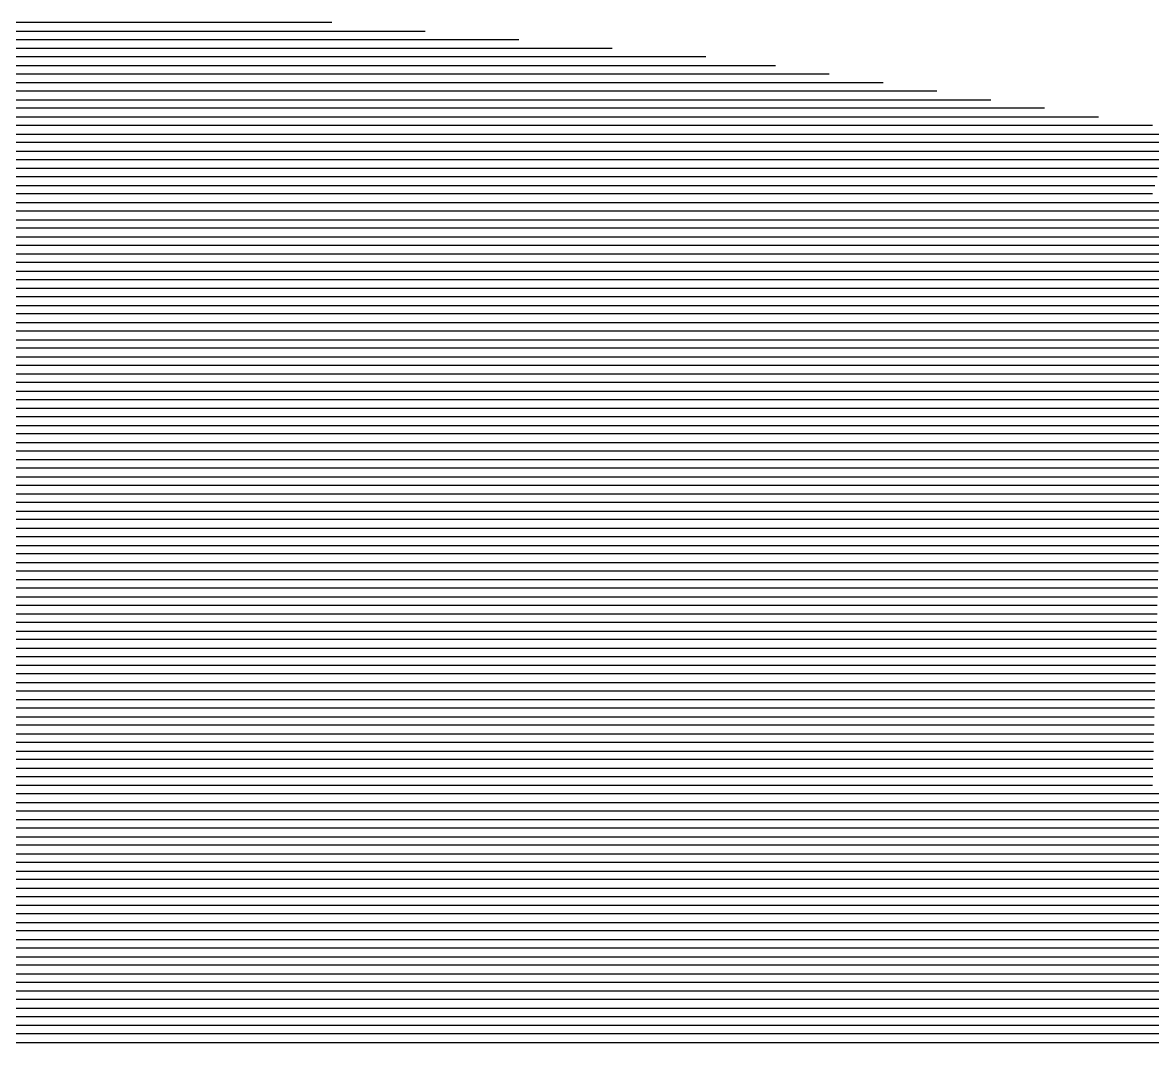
# Model space of a CAD drawing. Header units: metres. Extents: x -6.9 to 6.9, y -7 to 7.
# Drawn here: x 0 to 1.319, y 5.796 to 6.986 of the extents above; entities that cross this region are included whole.
import ezdxf

# ---------------------------------------------------------------- set-up
doc = ezdxf.new("R2010")
doc.units = ezdxf.units.M

msp = doc.modelspace()

# ---------------------------------------------------------------- linework, layer by layer
for p, q in [((0.34851, 6.986469, -0.284941), (-0.125751, 6.986469, -0.337445)), ((0.348753, 6.986469, -0.284914), (0.34851, 6.986469, -0.284941)), ((0.360657, 6.986469, -0.283574), (0.348753, 6.986469, -0.284914)), ((-0.125487, 6.976469, -0.337101), (0.34639, 6.976469, -0.284861)), ((0.34427, 6.966469, -0.284781), (-0.125223, 6.966469, -0.336757)), ((0.348956, 6.966469, -0.284253), (0.34427, 6.966469, -0.284781)), ((0.34639, 6.976469, -0.284861), (0.348854, 6.976469, -0.284584)), ((0.348854, 6.976469, -0.284584), (0.469816, 6.976469, -0.270971)), ((0.578974, 6.966469, -0.258367), (0.348956, 6.966469, -0.284253)), ((-0.124959, 6.956469, -0.336413), (0.34215, 6.956469, -0.284701)), ((0.34215, 6.956469, -0.284701), (0.349058, 6.956469, -0.283923)), ((0.349058, 6.956469, -0.283923), (0.688133, 6.956469, -0.245764)), ((0.34003, 6.946469, -0.284621), (-0.124695, 6.946469, -0.336069)), ((0.34916, 6.946469, -0.283593), (0.34003, 6.946469, -0.284621)), ((0.797291, 6.946469, -0.233161), (0.34916, 6.946469, -0.283593)), ((-0.12443, 6.936469, -0.335724), (0.33791, 6.936469, -0.284541)), ((0.33579, 6.926469, -0.284461), (-0.124166, 6.926469, -0.33538)), ((0.349363, 6.926469, -0.282933), (0.33579, 6.926469, -0.284461)), ((0.33791, 6.936469, -0.284541), (0.349261, 6.936469, -0.283263)), ((0.349261, 6.936469, -0.283263), (0.839151, 6.936469, -0.228131)), ((0.836747, 6.926469, -0.228083), (0.349363, 6.926469, -0.282933)), ((0.840466, 6.926469, -0.227658), (0.836747, 6.926469, -0.228083)), ((0.839151, 6.936469, -0.228131), (0.84055, 6.936469, -0.227971)), ((0.941392, 6.926469, -0.216109), (0.840466, 6.926469, -0.227658)), ((0.84055, 6.936469, -0.227971), (0.878525, 6.936469, -0.223626)), ((-0.123902, 6.916469, -0.335036), (0.33367, 6.916469, -0.28438)), ((0.33367, 6.916469, -0.28438), (0.349465, 6.916469, -0.282603)), ((0.349465, 6.916469, -0.282603), (0.834344, 6.916469, -0.228035)), ((0.834344, 6.916469, -0.228035), (0.840382, 6.916469, -0.227345)), ((0.840382, 6.916469, -0.227345), (1.004259, 6.916469, -0.208592)), ((0.33155, 6.906469, -0.2843), (-0.123638, 6.906469, -0.334692)), ((0.349567, 6.906469, -0.282273), (0.33155, 6.906469, -0.2843)), ((0.83194, 6.906469, -0.227987), (0.349567, 6.906469, -0.282273)), ((0.840299, 6.906469, -0.227032), (0.83194, 6.906469, -0.227987)), ((1.067126, 6.906469, -0.201075), (0.840299, 6.906469, -0.227032)), ((-0.123374, 6.896469, -0.334348), (0.32943, 6.896469, -0.28422)), ((0.32731, 6.886469, -0.28414), (-0.123109, 6.886469, -0.334004)), ((0.34977, 6.886469, -0.281612), (0.32731, 6.886469, -0.28414)), ((0.32943, 6.896469, -0.28422), (0.349669, 6.896469, -0.281943)), ((0.349669, 6.896469, -0.281943), (0.829537, 6.896469, -0.227939)), ((0.827133, 6.886469, -0.22789), (0.34977, 6.886469, -0.281612)), ((0.840131, 6.886469, -0.226405), (0.827133, 6.886469, -0.22789)), ((0.829537, 6.896469, -0.227939), (0.840215, 6.896469, -0.226718)), ((1.19286, 6.886469, -0.186042), (0.840131, 6.886469, -0.226405)), ((0.840215, 6.896469, -0.226718), (1.129993, 6.896469, -0.193559)), ((-0.122845, 6.876469, -0.33366), (0.32519, 6.876469, -0.28406)), ((0.32519, 6.876469, -0.28406), (0.349872, 6.876469, -0.281282)), ((0.349872, 6.876469, -0.281282), (0.82473, 6.876469, -0.227842)), ((0.82473, 6.876469, -0.227842), (0.840047, 6.876469, -0.226092)), ((0.840047, 6.876469, -0.226092), (1.255727, 6.876469, -0.178525)), ((0.32307, 6.866469, -0.28398), (-0.122581, 6.866469, -0.333316)), ((0.349974, 6.866469, -0.280952), (0.32307, 6.866469, -0.28398)), ((0.822326, 6.866469, -0.227794), (0.349974, 6.866469, -0.280952)), ((0.839963, 6.866469, -0.225779), (0.822326, 6.866469, -0.227794)), ((1.318594, 6.866469, -0.171008), (0.839963, 6.866469, -0.225779)), ((-0.122317, 6.856469, -0.332972), (0.32095, 6.856469, -0.2839)), ((0.31883, 6.846469, -0.28382), (-0.122053, 6.846469, -0.332628)), ((0.350177, 6.846469, -0.280292), (0.31883, 6.846469, -0.28382)), ((0.32095, 6.856469, -0.2839), (0.350076, 6.856469, -0.280622)), ((0.350076, 6.856469, -0.280622), (0.819922, 6.856469, -0.227746)), ((0.817519, 6.846469, -0.227698), (0.350177, 6.846469, -0.280292)), ((0.839795, 6.846469, -0.225152), (0.817519, 6.846469, -0.227698)), ((0.819922, 6.856469, -0.227746), (0.839879, 6.856469, -0.225465)), ((1.334786, 6.846469, -0.168509), (0.839795, 6.846469, -0.225152)), ((0.839879, 6.856469, -0.225465), (1.337445, 6.856469, -0.168528)), ((-0.121788, 6.836469, -0.332284), (0.31671, 6.836469, -0.28374)), ((0.31671, 6.836469, -0.28374), (0.350279, 6.836469, -0.279962)), ((0.350279, 6.836469, -0.279962), (0.815115, 6.836469, -0.22765)), ((0.815115, 6.836469, -0.22765), (0.839711, 6.836469, -0.224839)), ((0.839711, 6.836469, -0.224839), (1.332127, 6.836469, -0.168491)), ((0.31459, 6.826469, -0.28366), (-0.121524, 6.826469, -0.33194)), ((0.350381, 6.826469, -0.279632), (0.31459, 6.826469, -0.28366)), ((0.812712, 6.826469, -0.227601), (0.350381, 6.826469, -0.279632)), ((0.839627, 6.826469, -0.224526), (0.812712, 6.826469, -0.227601)), ((1.329468, 6.826469, -0.168472), (0.839627, 6.826469, -0.224526)), ((-0.12126, 6.816469, -0.331596), (0.31247, 6.816469, -0.28358)), ((0.31035, 6.806469, -0.283499), (-0.120996, 6.806469, -0.331252)), ((0.350585, 6.806469, -0.278971), (0.31035, 6.806469, -0.283499)), ((0.31247, 6.816469, -0.28358), (0.350483, 6.816469, -0.279302)), ((0.350483, 6.816469, -0.279302), (0.810308, 6.816469, -0.227553)), ((0.807904, 6.806469, -0.227505), (0.350585, 6.806469, -0.278971)), ((0.839459, 6.806469, -0.223899), (0.807904, 6.806469, -0.227505)), ((0.810308, 6.816469, -0.227553), (0.839543, 6.816469, -0.224213)), ((1.32415, 6.806469, -0.168435), (0.839459, 6.806469, -0.223899)), ((0.839543, 6.816469, -0.224213), (1.326809, 6.816469, -0.168454)), ((-0.120732, 6.796469, -0.330908), (0.30823, 6.796469, -0.283419)), ((0.30823, 6.796469, -0.283419), (0.350686, 6.796469, -0.278641)), ((0.350686, 6.796469, -0.278641), (0.805501, 6.796469, -0.227457)), ((0.805501, 6.796469, -0.227457), (0.839375, 6.796469, -0.223586)), ((0.839375, 6.796469, -0.223586), (1.321491, 6.796469, -0.168417)), ((0.30611, 6.786469, -0.283339), (-0.120467, 6.786469, -0.330564)), ((0.350788, 6.786469, -0.278311), (0.30611, 6.786469, -0.283339)), ((0.803097, 6.786469, -0.227409), (0.350788, 6.786469, -0.278311)), ((0.839291, 6.786469, -0.223273), (0.803097, 6.786469, -0.227409)), ((1.318832, 6.786469, -0.168398), (0.839291, 6.786469, -0.223273)), ((-0.120203, 6.776469, -0.33022), (0.30399, 6.776469, -0.283259)), ((0.30187, 6.766469, -0.283179), (-0.119939, 6.766469, -0.329876)), ((0.350992, 6.766469, -0.277651), (0.30187, 6.766469, -0.283179)), ((0.30399, 6.776469, -0.283259), (0.35089, 6.776469, -0.277981)), ((0.35089, 6.776469, -0.277981), (0.800694, 6.776469, -0.22736)), ((0.79829, 6.766469, -0.227312), (0.350992, 6.766469, -0.277651)), ((0.839123, 6.766469, -0.222646), (0.79829, 6.766469, -0.227312)), ((0.800694, 6.776469, -0.22736), (0.839207, 6.776469, -0.22296)), ((1.313514, 6.766469, -0.168361), (0.839123, 6.766469, -0.222646)), ((0.839207, 6.776469, -0.22296), (1.316173, 6.776469, -0.168379)), ((1.336639, 6.766469, -0.165677), (1.313514, 6.766469, -0.168361)), ((1.316173, 6.776469, -0.168379), (1.336907, 6.776469, -0.165973)), ((-0.119675, 6.756469, -0.329532), (0.29975, 6.756469, -0.283099)), ((0.29975, 6.756469, -0.283099), (0.351093, 6.756469, -0.277321)), ((0.351093, 6.756469, -0.277321), (0.795887, 6.756469, -0.227264)), ((0.795887, 6.756469, -0.227264), (0.839039, 6.756469, -0.222333)), ((0.839039, 6.756469, -0.222333), (1.310855, 6.756469, -0.168342)), ((1.310855, 6.756469, -0.168342), (1.336371, 6.756469, -0.165381)), ((0.29763, 6.746469, -0.283019), (-0.119411, 6.746469, -0.329188)), ((0.351195, 6.746469, -0.276991), (0.29763, 6.746469, -0.283019)), ((0.793483, 6.746469, -0.227216), (0.351195, 6.746469, -0.276991)), ((0.838955, 6.746469, -0.22202), (0.793483, 6.746469, -0.227216)), ((1.308196, 6.746469, -0.168324), (0.838955, 6.746469, -0.22202)), ((1.336103, 6.746469, -0.165085), (1.308196, 6.746469, -0.168324)), ((-0.119147, 6.736469, -0.328844), (0.29551, 6.736469, -0.282939)), ((0.29339, 6.726469, -0.282859), (-0.118882, 6.726469, -0.3285)), ((0.351399, 6.726469, -0.27633), (0.29339, 6.726469, -0.282859)), ((0.29551, 6.736469, -0.282939), (0.351297, 6.736469, -0.27666)), ((0.351297, 6.736469, -0.27666), (0.791079, 6.736469, -0.227168)), ((0.788676, 6.726469, -0.22712), (0.351399, 6.726469, -0.27633)), ((0.838788, 6.726469, -0.221393), (0.788676, 6.726469, -0.22712)), ((0.791079, 6.736469, -0.227168), (0.838872, 6.736469, -0.221707)), ((1.302878, 6.726469, -0.168287), (0.838788, 6.726469, -0.221393)), ((0.838872, 6.736469, -0.221707), (1.305537, 6.736469, -0.168305)), ((1.335567, 6.726469, -0.164493), (1.302878, 6.726469, -0.168287)), ((1.305537, 6.736469, -0.168305), (1.335835, 6.736469, -0.164789)), ((-0.118618, 6.716469, -0.328156), (0.29127, 6.716469, -0.282779)), ((0.29127, 6.716469, -0.282779), (0.3515, 6.716469, -0.276)), ((0.3515, 6.716469, -0.276), (0.786272, 6.716469, -0.227071)), ((0.786272, 6.716469, -0.227071), (0.838704, 6.716469, -0.22108)), ((0.838704, 6.716469, -0.22108), (1.300219, 6.716469, -0.168268)), ((1.300219, 6.716469, -0.168268), (1.335299, 6.716469, -0.164197)), ((0.28915, 6.706469, -0.282699), (-0.118354, 6.706469, -0.327812)), ((0.351602, 6.706469, -0.27567), (0.28915, 6.706469, -0.282699)), ((0.783869, 6.706469, -0.227023), (0.351602, 6.706469, -0.27567)), ((0.83862, 6.706469, -0.220767), (0.783869, 6.706469, -0.227023)), ((1.29756, 6.706469, -0.168249), (0.83862, 6.706469, -0.220767)), ((1.335031, 6.706469, -0.163901), (1.29756, 6.706469, -0.168249)), ((-0.11809, 6.696469, -0.327468), (0.28703, 6.696469, -0.282618)), ((0.28703, 6.696469, -0.282618), (0.351704, 6.696469, -0.27534)), ((0.351704, 6.696469, -0.27534), (0.781465, 6.696469, -0.226975)), ((0.781465, 6.696469, -0.226975), (0.838536, 6.696469, -0.220454)), ((0.838536, 6.696469, -0.220454), (1.294901, 6.696469, -0.168231)), ((1.294901, 6.696469, -0.168231), (1.334763, 6.696469, -0.163605)), ((0.28491, 6.686469, -0.282538), (-0.117826, 6.686469, -0.327124)), ((-0.117561, 6.676469, -0.32678), (0.28279, 6.676469, -0.282458)), ((0.28279, 6.676469, -0.282458), (0.351908, 6.676469, -0.27468)), ((0.351806, 6.686469, -0.27501), (0.28491, 6.686469, -0.282538)), ((0.779061, 6.686469, -0.226927), (0.351806, 6.686469, -0.27501)), ((0.351908, 6.676469, -0.27468), (0.776658, 6.676469, -0.226879)), ((0.776658, 6.676469, -0.226879), (0.838368, 6.676469, -0.219827)), ((0.838452, 6.686469, -0.22014), (0.779061, 6.686469, -0.226927)), ((0.838368, 6.676469, -0.219827), (1.289583, 6.676469, -0.168194)), ((1.292242, 6.686469, -0.168212), (0.838452, 6.686469, -0.22014)), ((1.289583, 6.676469, -0.168194), (1.334227, 6.676469, -0.163013)), ((1.334495, 6.686469, -0.163309), (1.292242, 6.686469, -0.168212)), ((0.28067, 6.666469, -0.282378), (-0.117297, 6.666469, -0.326436)), ((0.352009, 6.666469, -0.27435), (0.28067, 6.666469, -0.282378)), ((0.774254, 6.666469, -0.22683), (0.352009, 6.666469, -0.27435)), ((0.838284, 6.666469, -0.219514), (0.774254, 6.666469, -0.22683)), ((1.286923, 6.666469, -0.168175), (0.838284, 6.666469, -0.219514)), ((1.333959, 6.666469, -0.162717), (1.286923, 6.666469, -0.168175)), ((-0.117033, 6.656469, -0.326092), (0.27855, 6.656469, -0.282298)), ((0.27855, 6.656469, -0.282298), (0.352111, 6.656469, -0.274019)), ((0.352111, 6.656469, -0.274019), (0.771851, 6.656469, -0.226782)), ((0.771851, 6.656469, -0.226782), (0.8382, 6.656469, -0.219201)), ((0.8382, 6.656469, -0.219201), (1.284264, 6.656469, -0.168157)), ((1.284264, 6.656469, -0.168157), (1.333691, 6.656469, -0.162421)), ((0.27643, 6.646469, -0.282218), (-0.116769, 6.646469, -0.325748)), ((-0.116505, 6.636469, -0.325403), (0.27431, 6.636469, -0.282138)), ((0.27431, 6.636469, -0.282138), (0.352315, 6.636469, -0.273359)), ((0.352213, 6.646469, -0.273689), (0.27643, 6.646469, -0.282218)), ((0.769447, 6.646469, -0.226734), (0.352213, 6.646469, -0.273689)), ((0.352315, 6.636469, -0.273359), (0.767044, 6.636469, -0.226686)), ((0.767044, 6.636469, -0.226686), (0.838032, 6.636469, -0.218574)), ((0.838116, 6.646469, -0.218887), (0.769447, 6.646469, -0.226734)), ((0.838032, 6.636469, -0.218574), (1.278946, 6.636469, -0.16812)), ((1.281605, 6.646469, -0.168138), (0.838116, 6.646469, -0.218887)), ((1.278946, 6.636469, -0.16812), (1.333155, 6.636469, -0.161829)), ((1.333423, 6.646469, -0.162125), (1.281605, 6.646469, -0.168138)), ((0.27219, 6.626469, -0.282058), (-0.11624, 6.626469, -0.325059)), ((0.352416, 6.626469, -0.273029), (0.27219, 6.626469, -0.282058)), ((0.76464, 6.626469, -0.226638), (0.352416, 6.626469, -0.273029)), ((0.837948, 6.626469, -0.218261), (0.76464, 6.626469, -0.226638)), ((1.276287, 6.626469, -0.168101), (0.837948, 6.626469, -0.218261)), ((1.332887, 6.626469, -0.161533), (1.276287, 6.626469, -0.168101)), ((-0.115976, 6.616469, -0.324715), (0.27007, 6.616469, -0.281978)), ((0.27007, 6.616469, -0.281978), (0.352518, 6.616469, -0.272699)), ((0.352518, 6.616469, -0.272699), (0.762236, 6.616469, -0.22659)), ((0.762236, 6.616469, -0.22659), (0.837864, 6.616469, -0.217948)), ((0.837864, 6.616469, -0.217948), (1.273628, 6.616469, -0.168082)), ((1.273628, 6.616469, -0.168082), (1.332619, 6.616469, -0.161236)), ((0.26795, 6.606469, -0.281898), (-0.115712, 6.606469, -0.324371)), ((-0.115448, 6.596469, -0.324027), (0.26583, 6.596469, -0.281818)), ((0.26583, 6.596469, -0.281818), (0.352722, 6.596469, -0.272039)), ((0.35262, 6.606469, -0.272369), (0.26795, 6.606469, -0.281898)), ((0.759833, 6.606469, -0.226541), (0.35262, 6.606469, -0.272369)), ((0.352722, 6.596469, -0.272039), (0.757429, 6.596469, -0.226493)), ((0.757429, 6.596469, -0.226493), (0.837696, 6.596469, -0.217321)), ((0.83778, 6.606469, -0.217634), (0.759833, 6.606469, -0.226541)), ((0.837696, 6.596469, -0.217321), (1.26831, 6.596469, -0.168045)), ((1.270969, 6.606469, -0.168064), (0.83778, 6.606469, -0.217634)), ((1.26831, 6.596469, -0.168045), (1.332083, 6.596469, -0.160644)), ((1.332351, 6.606469, -0.16094), (1.270969, 6.606469, -0.168064)), ((0.26371, 6.586469, -0.281738), (-0.115184, 6.586469, -0.323683)), ((0.352824, 6.586469, -0.271709), (0.26371, 6.586469, -0.281738)), ((0.755026, 6.586469, -0.226445), (0.352824, 6.586469, -0.271709)), ((0.837612, 6.586469, -0.217008), (0.755026, 6.586469, -0.226445)), ((1.265651, 6.586469, -0.168027), (0.837612, 6.586469, -0.217008)), ((1.331815, 6.586469, -0.160348), (1.265651, 6.586469, -0.168027)), ((-0.114919, 6.576469, -0.323339), (0.26159, 6.576469, -0.281657)), ((0.26159, 6.576469, -0.281657), (0.352925, 6.576469, -0.271378)), ((0.352925, 6.576469, -0.271378), (0.752622, 6.576469, -0.226397)), ((0.752622, 6.576469, -0.226397), (0.837529, 6.576469, -0.216695)), ((0.837529, 6.576469, -0.216695), (1.262992, 6.576469, -0.168008)), ((1.262992, 6.576469, -0.168008), (1.331547, 6.576469, -0.160052)), ((0.25947, 6.566469, -0.281577), (-0.114655, 6.566469, -0.322995)), ((-0.114391, 6.556469, -0.322651), (0.25735, 6.556469, -0.281497)), ((0.25735, 6.556469, -0.281497), (0.353129, 6.556469, -0.270718)), ((0.353027, 6.566469, -0.271048), (0.25947, 6.566469, -0.281577)), ((0.750218, 6.566469, -0.226349), (0.353027, 6.566469, -0.271048)), ((0.353129, 6.556469, -0.270718), (0.747815, 6.556469, -0.2263)), ((0.747815, 6.556469, -0.2263), (0.837361, 6.556469, -0.216068)), ((0.837445, 6.566469, -0.216381), (0.750218, 6.566469, -0.226349)), ((0.837361, 6.556469, -0.216068), (1.257674, 6.556469, -0.167971)), ((1.260333, 6.566469, -0.16799), (0.837445, 6.566469, -0.216381)), ((1.257674, 6.556469, -0.167971), (1.331011, 6.556469, -0.15946)), ((1.331279, 6.566469, -0.159756), (1.260333, 6.566469, -0.16799)), ((0.25523, 6.546469, -0.281417), (-0.114127, 6.546469, -0.322307)), ((0.353231, 6.546469, -0.270388), (0.25523, 6.546469, -0.281417)), ((0.745411, 6.546469, -0.226252), (0.353231, 6.546469, -0.270388)), ((0.837277, 6.546469, -0.215755), (0.745411, 6.546469, -0.226252)), ((1.255015, 6.546469, -0.167952), (0.837277, 6.546469, -0.215755)), ((1.330743, 6.546469, -0.159164), (1.255015, 6.546469, -0.167952)), ((-0.113863, 6.536469, -0.321963), (0.25311, 6.536469, -0.281337)), ((0.25311, 6.536469, -0.281337), (0.353332, 6.536469, -0.270058)), ((0.353332, 6.536469, -0.270058), (0.743008, 6.536469, -0.226204)), ((0.743008, 6.536469, -0.226204), (0.837193, 6.536469, -0.215442)), ((0.837193, 6.536469, -0.215442), (1.252356, 6.536469, -0.167934)), ((1.252356, 6.536469, -0.167934), (1.330475, 6.536469, -0.158868)), ((0.25099, 6.526469, -0.281257), (-0.113598, 6.526469, -0.321619)), ((-0.113334, 6.516469, -0.321275), (0.24887, 6.516469, -0.281177)), ((0.24887, 6.516469, -0.281177), (0.353536, 6.516469, -0.269398)), ((0.353434, 6.526469, -0.269728), (0.25099, 6.526469, -0.281257)), ((0.740604, 6.526469, -0.226156), (0.353434, 6.526469, -0.269728)), ((0.353536, 6.516469, -0.269398), (0.738201, 6.516469, -0.226108)), ((0.738201, 6.516469, -0.226108), (0.837025, 6.516469, -0.214815)), ((0.837109, 6.526469, -0.215129), (0.740604, 6.526469, -0.226156)), ((0.837025, 6.516469, -0.214815), (1.247038, 6.516469, -0.167897)), ((1.249697, 6.526469, -0.167915), (0.837109, 6.526469, -0.215129)), ((1.247038, 6.516469, -0.167897), (1.329939, 6.516469, -0.158276)), ((1.330207, 6.526469, -0.158572), (1.249697, 6.526469, -0.167915)), ((0.24675, 6.506469, -0.281097), (-0.11307, 6.506469, -0.320931)), ((0.353638, 6.506469, -0.269067), (0.24675, 6.506469, -0.281097)), ((0.735797, 6.506469, -0.22606), (0.353638, 6.506469, -0.269067)), ((0.836941, 6.506469, -0.214502), (0.735797, 6.506469, -0.22606)), ((1.244379, 6.506469, -0.167878), (0.836941, 6.506469, -0.214502)), ((1.329671, 6.506469, -0.15798), (1.244379, 6.506469, -0.167878)), ((-0.112806, 6.496469, -0.320587), (0.24463, 6.496469, -0.281017)), ((0.24463, 6.496469, -0.281017), (0.353739, 6.496469, -0.268737)), ((0.353739, 6.496469, -0.268737), (0.733393, 6.496469, -0.226011)), ((0.733393, 6.496469, -0.226011), (0.836857, 6.496469, -0.214189)), ((0.836857, 6.496469, -0.214189), (1.24172, 6.496469, -0.16786)), ((1.24172, 6.496469, -0.16786), (1.329403, 6.496469, -0.157684)), ((0.24251, 6.486469, -0.280937), (-0.112542, 6.486469, -0.320243)), ((-0.112277, 6.476469, -0.319899), (0.24039, 6.476469, -0.280857)), ((0.24039, 6.476469, -0.280857), (0.353943, 6.476469, -0.268077)), ((0.353841, 6.486469, -0.268407), (0.24251, 6.486469, -0.280937)), ((0.73099, 6.486469, -0.225963), (0.353841, 6.486469, -0.268407)), ((0.353943, 6.476469, -0.268077), (0.728586, 6.476469, -0.225915)), ((0.728586, 6.476469, -0.225915), (0.836689, 6.476469, -0.213562)), ((0.836773, 6.486469, -0.213876), (0.73099, 6.486469, -0.225963)), ((0.836689, 6.476469, -0.213562), (1.236402, 6.476469, -0.167822)), ((1.239061, 6.486469, -0.167841), (0.836773, 6.486469, -0.213876)), ((1.236402, 6.476469, -0.167822), (1.328867, 6.476469, -0.157092)), ((1.329135, 6.486469, -0.157388), (1.239061, 6.486469, -0.167841)), ((0.23827, 6.466469, -0.280776), (-0.112013, 6.466469, -0.319555)), ((0.354045, 6.466469, -0.267747), (0.23827, 6.466469, -0.280776)), ((0.726183, 6.466469, -0.225867), (0.354045, 6.466469, -0.267747)), ((0.836605, 6.466469, -0.213249), (0.726183, 6.466469, -0.225867)), ((1.233743, 6.466469, -0.167804), (0.836605, 6.466469, -0.213249)), ((1.328599, 6.466469, -0.156796), (1.233743, 6.466469, -0.167804)), ((-0.111749, 6.456469, -0.319211), (0.23615, 6.456469, -0.280696)), ((0.23615, 6.456469, -0.280696), (0.354147, 6.456469, -0.267417)), ((0.354147, 6.456469, -0.267417), (0.723779, 6.456469, -0.225819)), ((0.723779, 6.456469, -0.225819), (0.836521, 6.456469, -0.212936)), ((0.836521, 6.456469, -0.212936), (1.231084, 6.456469, -0.167785)), ((1.231084, 6.456469, -0.167785), (1.328331, 6.456469, -0.1565)), ((0.23403, 6.446469, -0.280616), (-0.111485, 6.446469, -0.318867)), ((-0.111221, 6.436469, -0.318523), (0.23191, 6.436469, -0.280536)), ((0.23191, 6.436469, -0.280536), (0.35435, 6.436469, -0.266757)), ((0.354248, 6.446469, -0.267087), (0.23403, 6.446469, -0.280616)), ((0.721375, 6.446469, -0.225771), (0.354248, 6.446469, -0.267087)), ((0.35435, 6.436469, -0.266757), (0.718972, 6.436469, -0.225722)), ((0.718972, 6.436469, -0.225722), (0.836353, 6.436469, -0.212309)), ((0.836437, 6.446469, -0.212623), (0.721375, 6.446469, -0.225771)), ((0.836353, 6.436469, -0.212309), (1.225765, 6.436469, -0.167748)), ((1.228424, 6.446469, -0.167767), (0.836437, 6.446469, -0.212623)), ((1.225765, 6.436469, -0.167748), (1.327795, 6.436469, -0.155908)), ((1.328063, 6.446469, -0.156204), (1.228424, 6.446469, -0.167767)), ((0.22979, 6.426469, -0.280456), (-0.110957, 6.426469, -0.318179)), ((0.354452, 6.426469, -0.266426), (0.22979, 6.426469, -0.280456)), ((0.716568, 6.426469, -0.225674), (0.354452, 6.426469, -0.266426)), ((0.836269, 6.426469, -0.211996), (0.716568, 6.426469, -0.225674)), ((1.223106, 6.426469, -0.16773), (0.836269, 6.426469, -0.211996)), ((1.327527, 6.426469, -0.155612), (1.223106, 6.426469, -0.16773)), ((-0.110692, 6.416469, -0.317835), (0.22767, 6.416469, -0.280376)), ((0.22767, 6.416469, -0.280376), (0.354554, 6.416469, -0.266096)), ((0.354554, 6.416469, -0.266096), (0.714165, 6.416469, -0.225626)), ((0.714165, 6.416469, -0.225626), (0.836185, 6.416469, -0.211683)), ((0.836185, 6.416469, -0.211683), (1.220447, 6.416469, -0.167711)), ((1.220447, 6.416469, -0.167711), (1.327259, 6.416469, -0.155316)), ((0.22555, 6.406469, -0.280296), (-0.110428, 6.406469, -0.317491)), ((0.354655, 6.406469, -0.265766), (0.22555, 6.406469, -0.280296)), ((0.711761, 6.406469, -0.225578), (0.354655, 6.406469, -0.265766)), ((0.836102, 6.406469, -0.21137), (0.711761, 6.406469, -0.225578)), ((1.217788, 6.406469, -0.167692), (0.836102, 6.406469, -0.21137)), ((1.326991, 6.406469, -0.155019), (1.217788, 6.406469, -0.167692)), ((-0.110164, 6.396469, -0.317147), (0.22343, 6.396469, -0.280216)), ((0.22131, 6.386469, -0.280136), (-0.1099, 6.386469, -0.316803)), ((0.354859, 6.386469, -0.265106), (0.22131, 6.386469, -0.280136)), ((0.22343, 6.396469, -0.280216), (0.354757, 6.396469, -0.265436)), ((0.354757, 6.396469, -0.265436), (0.709358, 6.396469, -0.22553)), ((0.706954, 6.386469, -0.225481), (0.354859, 6.386469, -0.265106)), ((0.835934, 6.386469, -0.210743), (0.706954, 6.386469, -0.225481)), ((0.709358, 6.396469, -0.22553), (0.836018, 6.396469, -0.211056)), ((1.21247, 6.386469, -0.167655), (0.835934, 6.386469, -0.210743)), ((0.836018, 6.396469, -0.211056), (1.215129, 6.396469, -0.167674)), ((1.326455, 6.386469, -0.154427), (1.21247, 6.386469, -0.167655)), ((1.215129, 6.396469, -0.167674), (1.326723, 6.396469, -0.154723)), ((-0.109636, 6.376469, -0.316459), (0.21919, 6.376469, -0.280056)), ((0.21919, 6.376469, -0.280056), (0.354961, 6.376469, -0.264776)), ((0.354961, 6.376469, -0.264776), (0.70455, 6.376469, -0.225433)), ((0.70455, 6.376469, -0.225433), (0.83585, 6.376469, -0.21043)), ((0.83585, 6.376469, -0.21043), (1.209811, 6.376469, -0.167637)), ((1.209811, 6.376469, -0.167637), (1.326187, 6.376469, -0.154131)), ((0.21707, 6.366469, -0.279976), (-0.109371, 6.366469, -0.316115)), ((0.355062, 6.366469, -0.264446), (0.21707, 6.366469, -0.279976)), ((0.702147, 6.366469, -0.225385), (0.355062, 6.366469, -0.264446)), ((0.835766, 6.366469, -0.210117), (0.702147, 6.366469, -0.225385)), ((1.207152, 6.366469, -0.167618), (0.835766, 6.366469, -0.210117)), ((1.325919, 6.366469, -0.153835), (1.207152, 6.366469, -0.167618)), ((-0.109107, 6.356469, -0.315771), (0.21495, 6.356469, -0.279896)), ((0.21283, 6.346469, -0.279815), (-0.108843, 6.346469, -0.315427)), ((0.355266, 6.346469, -0.263785), (0.21283, 6.346469, -0.279815)), ((0.21495, 6.356469, -0.279896), (0.355164, 6.356469, -0.264116)), ((0.355164, 6.356469, -0.264116), (0.699743, 6.356469, -0.225337)), ((0.69734, 6.346469, -0.225289), (0.355266, 6.346469, -0.263785)), ((0.835598, 6.346469, -0.20949), (0.69734, 6.346469, -0.225289)), ((0.699743, 6.356469, -0.225337), (0.835682, 6.356469, -0.209803)), ((1.201834, 6.346469, -0.167581), (0.835598, 6.346469, -0.20949)), ((0.835682, 6.356469, -0.209803), (1.204493, 6.356469, -0.1676)), ((1.325383, 6.346469, -0.153243), (1.201834, 6.346469, -0.167581)), ((1.204493, 6.356469, -0.1676), (1.325651, 6.356469, -0.153539)), ((-0.108579, 6.336469, -0.315083), (0.21071, 6.336469, -0.279735)), ((0.21071, 6.336469, -0.279735), (0.355368, 6.336469, -0.263455)), ((0.355368, 6.336469, -0.263455), (0.694936, 6.336469, -0.225241)), ((0.694936, 6.336469, -0.225241), (0.835514, 6.336469, -0.209177)), ((0.835514, 6.336469, -0.209177), (1.199175, 6.336469, -0.167562)), ((1.199175, 6.336469, -0.167562), (1.325115, 6.336469, -0.152947)), ((0.20859, 6.326469, -0.279655), (-0.108315, 6.326469, -0.314738)), ((0.35547, 6.326469, -0.263125), (0.20859, 6.326469, -0.279655)), ((0.692532, 6.326469, -0.225192), (0.35547, 6.326469, -0.263125)), ((0.83543, 6.326469, -0.208864), (0.692532, 6.326469, -0.225192)), ((1.196516, 6.326469, -0.167544), (0.83543, 6.326469, -0.208864)), ((1.324847, 6.326469, -0.152651), (1.196516, 6.326469, -0.167544)), ((-0.10805, 6.316469, -0.314394), (0.20647, 6.316469, -0.279575)), ((0.20435, 6.306469, -0.279495), (-0.107786, 6.306469, -0.31405)), ((0.355673, 6.306469, -0.262465), (0.20435, 6.306469, -0.279495)), ((0.20647, 6.316469, -0.279575), (0.355571, 6.316469, -0.262795)), ((0.355571, 6.316469, -0.262795), (0.690129, 6.316469, -0.225144)), ((0.687725, 6.306469, -0.225096), (0.355673, 6.306469, -0.262465)), ((0.835262, 6.306469, -0.208237), (0.687725, 6.306469, -0.225096)), ((0.690129, 6.316469, -0.225144), (0.835346, 6.316469, -0.20855)), ((1.191198, 6.306469, -0.167507), (0.835262, 6.306469, -0.208237)), ((0.835346, 6.316469, -0.20855), (1.193857, 6.316469, -0.167525)), ((1.324311, 6.306469, -0.152059), (1.191198, 6.306469, -0.167507)), ((1.193857, 6.316469, -0.167525), (1.324579, 6.316469, -0.152355)), ((-0.107522, 6.296469, -0.313706), (0.20223, 6.296469, -0.279415)), ((0.20223, 6.296469, -0.279415), (0.355775, 6.296469, -0.262135)), ((0.355775, 6.296469, -0.262135), (0.685322, 6.296469, -0.225048)), ((0.685322, 6.296469, -0.225048), (0.835178, 6.296469, -0.207924)), ((0.835178, 6.296469, -0.207924), (1.188539, 6.296469, -0.167488)), ((1.188539, 6.296469, -0.167488), (1.324043, 6.296469, -0.151763)), ((0.20011, 6.286469, -0.279335), (-0.107258, 6.286469, -0.313362)), ((0.355877, 6.286469, -0.261805), (0.20011, 6.286469, -0.279335)), ((0.682918, 6.286469, -0.225), (0.355877, 6.286469, -0.261805)), ((0.835094, 6.286469, -0.207611), (0.682918, 6.286469, -0.225)), ((1.18588, 6.286469, -0.16747), (0.835094, 6.286469, -0.207611)), ((1.323775, 6.286469, -0.151467), (1.18588, 6.286469, -0.16747)), ((-0.106994, 6.276469, -0.313018), (0.19799, 6.276469, -0.279255)), ((0.19587, 6.266469, -0.279175), (-0.106729, 6.266469, -0.312674)), ((0.35608, 6.266469, -0.261144), (0.19587, 6.266469, -0.279175)), ((0.19799, 6.276469, -0.279255), (0.355978, 6.276469, -0.261475)), ((0.355978, 6.276469, -0.261475), (0.680515, 6.276469, -0.224951)), ((0.678111, 6.266469, -0.224903), (0.35608, 6.266469, -0.261144)), ((0.834926, 6.266469, -0.206984), (0.678111, 6.266469, -0.224903)), ((0.680515, 6.276469, -0.224951), (0.83501, 6.276469, -0.207297)), ((1.180562, 6.266469, -0.167433), (0.834926, 6.266469, -0.206984)), ((0.83501, 6.276469, -0.207297), (1.183221, 6.276469, -0.167451)), ((1.323239, 6.266469, -0.150875), (1.180562, 6.266469, -0.167433)), ((1.183221, 6.276469, -0.167451), (1.323507, 6.276469, -0.151171)), ((-0.106465, 6.256469, -0.31233), (0.19375, 6.256469, -0.279095)), ((0.19375, 6.256469, -0.279095), (0.356182, 6.256469, -0.260814)), ((0.356182, 6.256469, -0.260814), (0.675707, 6.256469, -0.224855)), ((0.675707, 6.256469, -0.224855), (0.834842, 6.256469, -0.206671)), ((0.834842, 6.256469, -0.206671), (1.177903, 6.256469, -0.167414)), ((1.177903, 6.256469, -0.167414), (1.322971, 6.256469, -0.150579)), ((0.19163, 6.246469, -0.279015), (-0.106201, 6.246469, -0.311986)), ((0.356284, 6.246469, -0.260484), (0.19163, 6.246469, -0.279015)), ((0.673304, 6.246469, -0.224807), (0.356284, 6.246469, -0.260484)), ((0.834759, 6.246469, -0.206358), (0.673304, 6.246469, -0.224807)), ((1.175244, 6.246469, -0.167395), (0.834759, 6.246469, -0.206358)), ((1.322703, 6.246469, -0.150283), (1.175244, 6.246469, -0.167395)), ((-0.105937, 6.236469, -0.311642), (0.18951, 6.236469, -0.278934)), ((0.18739, 6.226469, -0.278854), (-0.105673, 6.226469, -0.311298)), ((0.356487, 6.226469, -0.259824), (0.18739, 6.226469, -0.278854)), ((0.18951, 6.236469, -0.278934), (0.356386, 6.236469, -0.260154)), ((0.356386, 6.236469, -0.260154), (0.6709, 6.236469, -0.224759)), ((0.668497, 6.226469, -0.224711), (0.356487, 6.226469, -0.259824)), ((0.834591, 6.226469, -0.205731), (0.668497, 6.226469, -0.224711)), ((0.6709, 6.236469, -0.224759), (0.834675, 6.236469, -0.206044)), ((1.169925, 6.226469, -0.167358), (0.834591, 6.226469, -0.205731)), ((0.834675, 6.236469, -0.206044), (1.172584, 6.236469, -0.167377)), ((1.322167, 6.226469, -0.149691), (1.169925, 6.226469, -0.167358)), ((1.172584, 6.236469, -0.167377), (1.322435, 6.236469, -0.149987)), ((-0.105408, 6.216469, -0.310954), (0.18527, 6.216469, -0.278774)), ((0.18527, 6.216469, -0.278774), (0.356589, 6.216469, -0.259494)), ((0.356589, 6.216469, -0.259494), (0.666093, 6.216469, -0.224662)), ((0.666093, 6.216469, -0.224662), (0.834507, 6.216469, -0.205418)), ((0.834507, 6.216469, -0.205418), (1.167266, 6.216469, -0.16734)), ((1.167266, 6.216469, -0.16734), (1.321899, 6.216469, -0.149395)), ((0.18315, 6.206469, -0.278694), (-0.105144, 6.206469, -0.31061)), ((0.356691, 6.206469, -0.259164), (0.18315, 6.206469, -0.278694)), ((0.66369, 6.206469, -0.224614), (0.356691, 6.206469, -0.259164)), ((0.834423, 6.206469, -0.205105), (0.66369, 6.206469, -0.224614)), ((1.164607, 6.206469, -0.167321), (0.834423, 6.206469, -0.205105)), ((1.321631, 6.206469, -0.149099), (1.164607, 6.206469, -0.167321)), ((-0.10488, 6.196469, -0.310266), (0.18103, 6.196469, -0.278614)), ((0.17891, 6.186469, -0.278534), (-0.104616, 6.186469, -0.309922)), ((0.356894, 6.186469, -0.258503), (0.17891, 6.186469, -0.278534)), ((0.18103, 6.196469, -0.278614), (0.356793, 6.196469, -0.258833)), ((0.356793, 6.196469, -0.258833), (0.661286, 6.196469, -0.224566)), ((0.658882, 6.186469, -0.224518), (0.356894, 6.186469, -0.258503)), ((0.834255, 6.186469, -0.204478), (0.658882, 6.186469, -0.224518)), ((0.661286, 6.196469, -0.224566), (0.834339, 6.196469, -0.204792)), ((1.159289, 6.186469, -0.167284), (0.834255, 6.186469, -0.204478)), ((0.834339, 6.196469, -0.204792), (1.161948, 6.196469, -0.167303)), ((1.321095, 6.186469, -0.148506), (1.159289, 6.186469, -0.167284)), ((1.161948, 6.196469, -0.167303), (1.321363, 6.196469, -0.148802)), ((-0.104352, 6.176469, -0.309578), (0.17679, 6.176469, -0.278454)), ((0.17679, 6.176469, -0.278454), (0.356996, 6.176469, -0.258173)), ((0.356996, 6.176469, -0.258173), (0.656479, 6.176469, -0.22447)), ((0.656479, 6.176469, -0.22447), (0.834171, 6.176469, -0.204165)), ((0.834171, 6.176469, -0.204165), (1.15663, 6.176469, -0.167265)), ((1.15663, 6.176469, -0.167265), (1.320827, 6.176469, -0.14821)), ((0.17467, 6.166469, -0.278374), (-0.104087, 6.166469, -0.309234)), ((0.357098, 6.166469, -0.257843), (0.17467, 6.166469, -0.278374)), ((0.654075, 6.166469, -0.224421), (0.357098, 6.166469, -0.257843)), ((0.834087, 6.166469, -0.203852), (0.654075, 6.166469, -0.224421)), ((1.153971, 6.166469, -0.167247), (0.834087, 6.166469, -0.203852)), ((1.320559, 6.166469, -0.147914), (1.153971, 6.166469, -0.167247)), ((-0.103823, 6.156469, -0.30889), (0.17255, 6.156469, -0.278294)), ((0.17043, 6.146469, -0.278214), (-0.103559, 6.146469, -0.308546)), ((0.357301, 6.146469, -0.257183), (0.17043, 6.146469, -0.278214)), ((0.17255, 6.156469, -0.278294), (0.3572, 6.156469, -0.257513)), ((0.3572, 6.156469, -0.257513), (0.651672, 6.156469, -0.224373)), ((0.649268, 6.146469, -0.224325), (0.357301, 6.146469, -0.257183)), ((0.833919, 6.146469, -0.203225), (0.649268, 6.146469, -0.224325)), ((0.651672, 6.156469, -0.224373), (0.834003, 6.156469, -0.203539)), ((1.148653, 6.146469, -0.16721), (0.833919, 6.146469, -0.203225)), ((0.834003, 6.156469, -0.203539), (1.151312, 6.156469, -0.167228)), ((1.320023, 6.146469, -0.147322), (1.148653, 6.146469, -0.16721)), ((1.151312, 6.156469, -0.167228), (1.320291, 6.156469, -0.147618)), ((-0.103295, 6.136469, -0.308202), (0.16831, 6.136469, -0.278134)), ((0.16831, 6.136469, -0.278134), (0.357403, 6.136469, -0.256853)), ((0.357403, 6.136469, -0.256853), (0.646864, 6.136469, -0.224277)), ((0.646864, 6.136469, -0.224277), (0.833835, 6.136469, -0.202912)), ((0.833835, 6.136469, -0.202912), (1.145994, 6.136469, -0.167191)), ((1.145994, 6.136469, -0.167191), (1.319755, 6.136469, -0.147026)), ((0.16619, 6.126469, -0.278053), (-0.103031, 6.126469, -0.307858)), ((0.357505, 6.126469, -0.256523), (0.16619, 6.126469, -0.278053)), ((0.644461, 6.126469, -0.224229), (0.357505, 6.126469, -0.256523)), ((0.833751, 6.126469, -0.202599), (0.644461, 6.126469, -0.224229)), ((1.143335, 6.126469, -0.167173), (0.833751, 6.126469, -0.202599)), ((1.319487, 6.126469, -0.14673), (1.143335, 6.126469, -0.167173)), ((-0.102767, 6.116469, -0.307514), (0.16407, 6.116469, -0.277973)), ((0.16195, 6.106469, -0.277893), (-0.102502, 6.106469, -0.30717)), ((0.357709, 6.106469, -0.255862), (0.16195, 6.106469, -0.277893)), ((0.16407, 6.116469, -0.277973), (0.357607, 6.116469, -0.256192)), ((0.357607, 6.116469, -0.256192), (0.642057, 6.116469, -0.224181)), ((0.639654, 6.106469, -0.224132), (0.357709, 6.106469, -0.255862)), ((0.833583, 6.106469, -0.201972), (0.639654, 6.106469, -0.224132)), ((0.642057, 6.116469, -0.224181), (0.833667, 6.116469, -0.202286)), ((1.138017, 6.106469, -0.167135), (0.833583, 6.106469, -0.201972)), ((0.833667, 6.116469, -0.202286), (1.140676, 6.116469, -0.167154)), ((1.318951, 6.106469, -0.146138), (1.138017, 6.106469, -0.167135)), ((1.140676, 6.116469, -0.167154), (1.319219, 6.116469, -0.146434)), ((-0.102238, 6.096469, -0.306826), (0.15983, 6.096469, -0.277813)), ((0.15983, 6.096469, -0.277813), (0.35781, 6.096469, -0.255532)), ((0.35781, 6.096469, -0.255532), (0.63725, 6.096469, -0.224084)), ((0.63725, 6.096469, -0.224084), (0.833499, 6.096469, -0.201659)), ((0.833499, 6.096469, -0.201659), (1.135358, 6.096469, -0.167117)), ((1.135358, 6.096469, -0.167117), (1.318683, 6.096469, -0.145842)), ((0.15771, 6.086469, -0.277733), (-0.101974, 6.086469, -0.306482)), ((0.357912, 6.086469, -0.255202), (0.15771, 6.086469, -0.277733)), ((0.634847, 6.086469, -0.224036), (0.357912, 6.086469, -0.255202)), ((0.833415, 6.086469, -0.201346), (0.634847, 6.086469, -0.224036)), ((1.132699, 6.086469, -0.167098), (0.833415, 6.086469, -0.201346)), ((1.318415, 6.086469, -0.145546), (1.132699, 6.086469, -0.167098)), ((1.672992, 6.086469, -0.104255), (1.318415, 6.086469, -0.145546)), ((-0.10171, 6.076469, -0.306138), (0.15559, 6.076469, -0.277653)), ((0.15559, 6.076469, -0.277653), (0.358014, 6.076469, -0.254872)), ((0.358014, 6.076469, -0.254872), (0.632443, 6.076469, -0.223988)), ((0.632443, 6.076469, -0.223988), (0.833332, 6.076469, -0.201033)), ((0.833332, 6.076469, -0.201033), (1.13004, 6.076469, -0.16708)), ((1.13004, 6.076469, -0.16708), (1.318147, 6.076469, -0.14525)), ((1.318147, 6.076469, -0.14525), (1.669909, 6.076469, -0.104287)), ((0.15347, 6.066469, -0.277573), (-0.101446, 6.066469, -0.305794)), ((-0.101181, 6.056469, -0.30545), (0.15135, 6.056469, -0.277493)), ((0.15135, 6.056469, -0.277493), (0.358217, 6.056469, -0.254212)), ((0.358116, 6.066469, -0.254542), (0.15347, 6.066469, -0.277573)), ((0.630039, 6.066469, -0.22394), (0.358116, 6.066469, -0.254542)), ((0.358217, 6.056469, -0.254212), (0.627636, 6.056469, -0.223892)), ((0.627636, 6.056469, -0.223892), (0.833164, 6.056469, -0.200406)), ((0.833248, 6.066469, -0.200719), (0.630039, 6.066469, -0.22394)), ((0.833164, 6.056469, -0.200406), (1.124722, 6.056469, -0.167043)), ((1.127381, 6.066469, -0.167061), (0.833248, 6.066469, -0.200719)), ((1.124722, 6.056469, -0.167043), (1.317611, 6.056469, -0.144658)), ((1.317879, 6.066469, -0.144954), (1.127381, 6.066469, -0.167061)), ((1.317611, 6.056469, -0.144658), (1.663744, 6.056469, -0.10435)), ((1.666826, 6.066469, -0.104318), (1.317879, 6.066469, -0.144954)), ((0.14923, 6.046469, -0.277413), (-0.100917, 6.046469, -0.305106)), ((0.358319, 6.046469, -0.253882), (0.14923, 6.046469, -0.277413)), ((0.625232, 6.046469, -0.223843), (0.358319, 6.046469, -0.253882)), ((0.83308, 6.046469, -0.200093), (0.625232, 6.046469, -0.223843)), ((1.122063, 6.046469, -0.167024), (0.83308, 6.046469, -0.200093)), ((1.317343, 6.046469, -0.144362), (1.122063, 6.046469, -0.167024)), ((1.660661, 6.046469, -0.104382), (1.317343, 6.046469, -0.144362)), ((-0.100653, 6.036469, -0.304762), (0.14711, 6.036469, -0.277333)), ((0.14711, 6.036469, -0.277333), (0.358421, 6.036469, -0.253551)), ((0.358421, 6.036469, -0.253551), (0.622829, 6.036469, -0.223795)), ((0.622829, 6.036469, -0.223795), (0.832996, 6.036469, -0.19978)), ((0.832996, 6.036469, -0.19978), (1.119404, 6.036469, -0.167005)), ((1.119404, 6.036469, -0.167005), (1.317075, 6.036469, -0.144066)), ((1.317075, 6.036469, -0.144066), (1.657579, 6.036469, -0.104414)), ((0.14499, 6.026469, -0.277253), (-0.100389, 6.026469, -0.304418)), ((-0.100125, 6.016469, -0.304073), (0.14287, 6.016469, -0.277173)), ((0.14287, 6.016469, -0.277173), (0.358624, 6.016469, -0.252891)), ((0.358523, 6.026469, -0.253221), (0.14499, 6.026469, -0.277253)), ((0.620425, 6.026469, -0.223747), (0.358523, 6.026469, -0.253221)), ((0.358624, 6.016469, -0.252891), (0.618021, 6.016469, -0.223699)), ((0.618021, 6.016469, -0.223699), (0.832828, 6.016469, -0.199153)), ((0.832912, 6.026469, -0.199466), (0.620425, 6.026469, -0.223747)), ((0.832828, 6.016469, -0.199153), (1.114085, 6.016469, -0.166968)), ((1.116745, 6.026469, -0.166987), (0.832912, 6.026469, -0.199466)), ((1.114085, 6.016469, -0.166968), (1.316539, 6.016469, -0.143474)), ((1.316807, 6.026469, -0.14377), (1.116745, 6.026469, -0.166987)), ((1.316539, 6.016469, -0.143474), (1.651413, 6.016469, -0.104477)), ((1.654496, 6.026469, -0.104445), (1.316807, 6.026469, -0.14377)), ((0.14075, 6.006469, -0.277092), (-0.09986, 6.006469, -0.303729)), ((0.358726, 6.006469, -0.252561), (0.14075, 6.006469, -0.277092)), ((0.615618, 6.006469, -0.223651), (0.358726, 6.006469, -0.252561)), ((0.832744, 6.006469, -0.19884), (0.615618, 6.006469, -0.223651)), ((1.111426, 6.006469, -0.16695), (0.832744, 6.006469, -0.19884)), ((1.31627, 6.006469, -0.143178), (1.111426, 6.006469, -0.16695)), ((1.648331, 6.006469, -0.104509), (1.31627, 6.006469, -0.143178)), ((-0.099596, 5.996469, -0.303385), (0.13863, 5.996469, -0.277012)), ((0.13863, 5.996469, -0.277012), (0.358828, 5.996469, -0.252231)), ((0.358828, 5.996469, -0.252231), (0.613214, 5.996469, -0.223602)), ((0.613214, 5.996469, -0.223602), (0.83266, 5.996469, -0.198527)), ((0.83266, 5.996469, -0.198527), (1.108767, 5.996469, -0.166931)), ((1.108767, 5.996469, -0.166931), (1.316002, 5.996469, -0.142882)), ((1.316002, 5.996469, -0.142882), (1.645248, 5.996469, -0.10454)), ((0.13651, 5.986469, -0.276932), (-0.099332, 5.986469, -0.303041)), ((-0.099068, 5.976469, -0.302697), (0.13439, 5.976469, -0.276852)), ((0.13439, 5.976469, -0.276852), (0.359032, 5.976469, -0.251571)), ((0.35893, 5.986469, -0.251901), (0.13651, 5.986469, -0.276932)), ((0.610811, 5.986469, -0.223554), (0.35893, 5.986469, -0.251901)), ((0.359032, 5.976469, -0.251571), (0.608407, 5.976469, -0.223506)), ((0.608407, 5.976469, -0.223506), (0.832492, 5.976469, -0.1979)), ((0.832576, 5.986469, -0.198213), (0.610811, 5.986469, -0.223554)), ((0.832492, 5.976469, -0.1979), (1.103449, 5.976469, -0.166894)), ((1.106108, 5.986469, -0.166913), (0.832576, 5.986469, -0.198213)), ((1.103449, 5.976469, -0.166894), (1.315466, 5.976469, -0.142289)), ((1.315734, 5.986469, -0.142585), (1.106108, 5.986469, -0.166913)), ((1.315466, 5.976469, -0.142289), (1.639083, 5.976469, -0.104604)), ((1.642166, 5.986469, -0.104572), (1.315734, 5.986469, -0.142585)), ((0.13227, 5.966469, -0.276772), (-0.098804, 5.966469, -0.302353)), ((0.359133, 5.966469, -0.25124), (0.13227, 5.966469, -0.276772)), ((0.606004, 5.966469, -0.223458), (0.359133, 5.966469, -0.25124)), ((0.832408, 5.966469, -0.197587), (0.606004, 5.966469, -0.223458)), ((1.10079, 5.966469, -0.166875), (0.832408, 5.966469, -0.197587)), ((1.315198, 5.966469, -0.141993), (1.10079, 5.966469, -0.166875)), ((1.636001, 5.966469, -0.104636), (1.315198, 5.966469, -0.141993)), ((-0.098539, 5.956469, -0.302009), (0.13015, 5.956469, -0.276692)), ((0.13015, 5.956469, -0.276692), (0.359235, 5.956469, -0.25091)), ((0.359235, 5.956469, -0.25091), (0.6036, 5.956469, -0.22341)), ((0.6036, 5.956469, -0.22341), (0.832324, 5.956469, -0.197274)), ((0.832324, 5.956469, -0.197274), (1.098131, 5.956469, -0.166857)), ((1.098131, 5.956469, -0.166857), (1.31493, 5.956469, -0.141697)), ((1.31493, 5.956469, -0.141697), (1.632918, 5.956469, -0.104667)), ((0.12803, 5.946469, -0.276612), (-0.098275, 5.946469, -0.301665)), ((-0.098011, 5.936469, -0.301321), (0.12591, 5.936469, -0.276532)), ((0.12591, 5.936469, -0.276532), (0.359439, 5.936469, -0.25025)), ((0.359337, 5.946469, -0.25058), (0.12803, 5.946469, -0.276612)), ((0.601196, 5.946469, -0.223362), (0.359337, 5.946469, -0.25058)), ((0.359439, 5.936469, -0.25025), (0.598793, 5.936469, -0.223313)), ((0.598793, 5.936469, -0.223313), (0.832156, 5.936469, -0.196647)), ((0.83224, 5.946469, -0.19696), (0.601196, 5.946469, -0.223362)), ((0.832156, 5.936469, -0.196647), (1.092813, 5.936469, -0.16682)), ((1.095472, 5.946469, -0.166838), (0.83224, 5.946469, -0.19696)), ((1.092813, 5.936469, -0.16682), (1.314394, 5.936469, -0.141105)), ((1.314662, 5.946469, -0.141401), (1.095472, 5.946469, -0.166838)), ((1.314394, 5.936469, -0.141105), (1.626753, 5.936469, -0.104731)), ((1.629835, 5.946469, -0.104699), (1.314662, 5.946469, -0.141401)), ((0.12379, 5.926469, -0.276452), (-0.097747, 5.926469, -0.300977)), ((0.35954, 5.926469, -0.24992), (0.12379, 5.926469, -0.276452)), ((0.596389, 5.926469, -0.223265), (0.35954, 5.926469, -0.24992)), ((0.832072, 5.926469, -0.196334), (0.596389, 5.926469, -0.223265)), ((1.090154, 5.926469, -0.166801), (0.832072, 5.926469, -0.196334)), ((1.314126, 5.926469, -0.140809), (1.090154, 5.926469, -0.166801)), ((1.62367, 5.926469, -0.104762), (1.314126, 5.926469, -0.140809)), ((-0.097483, 5.916469, -0.300633), (0.12167, 5.916469, -0.276372)), ((0.12167, 5.916469, -0.276372), (0.359642, 5.916469, -0.24959)), ((0.359642, 5.916469, -0.24959), (0.593986, 5.916469, -0.223217)), ((0.593986, 5.916469, -0.223217), (0.831989, 5.916469, -0.196021)), ((0.831989, 5.916469, -0.196021), (1.087495, 5.916469, -0.166783)), ((1.087495, 5.916469, -0.166783), (1.313858, 5.916469, -0.140513)), ((1.313858, 5.916469, -0.140513), (1.620588, 5.916469, -0.104794)), ((0.11955, 5.906469, -0.276292), (-0.097218, 5.906469, -0.300289)), ((-0.096954, 5.896469, -0.299945), (0.11743, 5.896469, -0.276211)), ((0.11743, 5.896469, -0.276211), (0.359846, 5.896469, -0.24893)), ((0.359744, 5.906469, -0.24926), (0.11955, 5.906469, -0.276292)), ((0.591582, 5.906469, -0.223169), (0.359744, 5.906469, -0.24926)), ((0.359846, 5.896469, -0.24893), (0.589178, 5.896469, -0.223121)), ((0.589178, 5.896469, -0.223121), (0.831821, 5.896469, -0.195394)), ((0.831905, 5.906469, -0.195708), (0.591582, 5.906469, -0.223169)), ((0.831821, 5.896469, -0.195394), (1.082177, 5.896469, -0.166746)), ((1.084836, 5.906469, -0.166764), (0.831905, 5.906469, -0.195708)), ((1.082177, 5.896469, -0.166746), (1.313322, 5.896469, -0.139921)), ((1.31359, 5.906469, -0.140217), (1.084836, 5.906469, -0.166764)), ((1.313322, 5.896469, -0.139921), (1.614422, 5.896469, -0.104858)), ((1.617505, 5.906469, -0.104826), (1.31359, 5.906469, -0.140217)), ((0.11531, 5.886469, -0.276131), (-0.09669, 5.886469, -0.299601)), ((0.359948, 5.886469, -0.248599), (0.11531, 5.886469, -0.276131)), ((0.586775, 5.886469, -0.223072), (0.359948, 5.886469, -0.248599)), ((0.831737, 5.886469, -0.195081), (0.586775, 5.886469, -0.223072)), ((1.079518, 5.886469, -0.166727), (0.831737, 5.886469, -0.195081)), ((1.313054, 5.886469, -0.139625), (1.079518, 5.886469, -0.166727)), ((1.61134, 5.886469, -0.104889), (1.313054, 5.886469, -0.139625)), ((-0.096426, 5.876469, -0.299257), (0.11319, 5.876469, -0.276051)), ((0.11319, 5.876469, -0.276051), (0.360049, 5.876469, -0.248269)), ((0.360049, 5.876469, -0.248269), (0.584371, 5.876469, -0.223024)), ((0.584371, 5.876469, -0.223024), (0.831653, 5.876469, -0.194768)), ((0.831653, 5.876469, -0.194768), (1.076859, 5.876469, -0.166708)), ((1.076859, 5.876469, -0.166708), (1.312786, 5.876469, -0.139329)), ((1.312786, 5.876469, -0.139329), (1.608257, 5.876469, -0.104921)), ((0.11107, 5.866469, -0.275971), (-0.096162, 5.866469, -0.298913)), ((-0.095897, 5.856469, -0.298569), (0.10895, 5.856469, -0.275891)), ((0.10895, 5.856469, -0.275891), (0.360253, 5.856469, -0.247609)), ((0.360151, 5.866469, -0.247939), (0.11107, 5.866469, -0.275971)), ((0.581968, 5.866469, -0.222976), (0.360151, 5.866469, -0.247939)), ((0.360253, 5.856469, -0.247609), (0.579564, 5.856469, -0.222928)), ((0.579564, 5.856469, -0.222928), (0.831485, 5.856469, -0.194141)), ((0.831569, 5.866469, -0.194455), (0.581968, 5.866469, -0.222976)), ((0.831485, 5.856469, -0.194141), (1.071541, 5.856469, -0.166671)), ((1.0742, 5.866469, -0.16669), (0.831569, 5.866469, -0.194455)), ((1.071541, 5.856469, -0.166671), (1.31225, 5.856469, -0.138737)), ((1.312518, 5.866469, -0.139033), (1.0742, 5.866469, -0.16669)), ((1.31225, 5.856469, -0.138737), (1.602092, 5.856469, -0.104984)), ((1.605175, 5.866469, -0.104953), (1.312518, 5.866469, -0.139033)), ((0.10683, 5.846469, -0.275811), (-0.095633, 5.846469, -0.298225)), ((0.360355, 5.846469, -0.247279), (0.10683, 5.846469, -0.275811)), ((0.577161, 5.846469, -0.22288), (0.360355, 5.846469, -0.247279)), ((0.831401, 5.846469, -0.193828), (0.577161, 5.846469, -0.22288)), ((1.068882, 5.846469, -0.166653), (0.831401, 5.846469, -0.193828)), ((1.311982, 5.846469, -0.138441), (1.068882, 5.846469, -0.166653)), ((1.59901, 5.846469, -0.105016), (1.311982, 5.846469, -0.138441)), ((-0.095369, 5.836469, -0.297881), (0.10471, 5.836469, -0.275731)), ((0.10471, 5.836469, -0.275731), (0.360456, 5.836469, -0.246949)), ((0.360456, 5.836469, -0.246949), (0.574757, 5.836469, -0.222832)), ((0.574757, 5.836469, -0.222832), (0.831317, 5.836469, -0.193515)), ((0.831317, 5.836469, -0.193515), (1.066223, 5.836469, -0.166634)), ((1.066223, 5.836469, -0.166634), (1.311714, 5.836469, -0.138145)), ((1.311714, 5.836469, -0.138145), (1.595927, 5.836469, -0.105048)), ((0.10259, 5.826469, -0.275651), (-0.095105, 5.826469, -0.297537)), ((-0.094841, 5.816469, -0.297193), (0.10047, 5.816469, -0.275571)), ((0.10047, 5.816469, -0.275571), (0.36066, 5.816469, -0.246289)), ((0.360558, 5.826469, -0.246619), (0.10259, 5.826469, -0.275651)), ((0.572353, 5.826469, -0.222783), (0.360558, 5.826469, -0.246619)), ((0.36066, 5.816469, -0.246289), (0.56995, 5.816469, -0.222735)), ((0.56995, 5.816469, -0.222735), (0.831149, 5.816469, -0.192888)), ((0.831233, 5.826469, -0.193202), (0.572353, 5.826469, -0.222783)), ((0.831149, 5.816469, -0.192888), (1.060905, 5.816469, -0.166597)), ((1.063564, 5.826469, -0.166616), (0.831233, 5.826469, -0.193202)), ((1.060905, 5.816469, -0.166597), (1.311178, 5.816469, -0.137553)), ((1.311446, 5.826469, -0.137849), (1.063564, 5.826469, -0.166616)), ((1.311178, 5.816469, -0.137553), (1.589762, 5.816469, -0.105111)), ((1.592844, 5.826469, -0.105079), (1.311446, 5.826469, -0.137849)), ((0.09835, 5.806469, -0.275491), (-0.094577, 5.806469, -0.296849)), ((0.360762, 5.806469, -0.245958), (0.09835, 5.806469, -0.275491)), ((0.567546, 5.806469, -0.222687), (0.360762, 5.806469, -0.245958)), ((0.831065, 5.806469, -0.192575), (0.567546, 5.806469, -0.222687)), ((1.058245, 5.806469, -0.166578), (0.831065, 5.806469, -0.192575)), ((1.31091, 5.806469, -0.137257), (1.058245, 5.806469, -0.166578)), ((1.586679, 5.806469, -0.105143), (1.31091, 5.806469, -0.137257)), ((-0.094312, 5.796469, -0.296505), (0.09623, 5.796469, -0.275411)), ((0.09623, 5.796469, -0.275411), (0.360863, 5.796469, -0.245628)), ((0.360863, 5.796469, -0.245628), (0.565143, 5.796469, -0.222639)), ((0.565143, 5.796469, -0.222639), (0.830981, 5.796469, -0.192262)), ((0.830981, 5.796469, -0.192262), (1.055586, 5.796469, -0.16656)), ((1.055586, 5.796469, -0.16656), (1.310642, 5.796469, -0.136961)), ((1.310642, 5.796469, -0.136961), (1.583597, 5.796469, -0.105175))]:
    msp.add_line(p, q)

doc.saveas('drawing.dxf')
